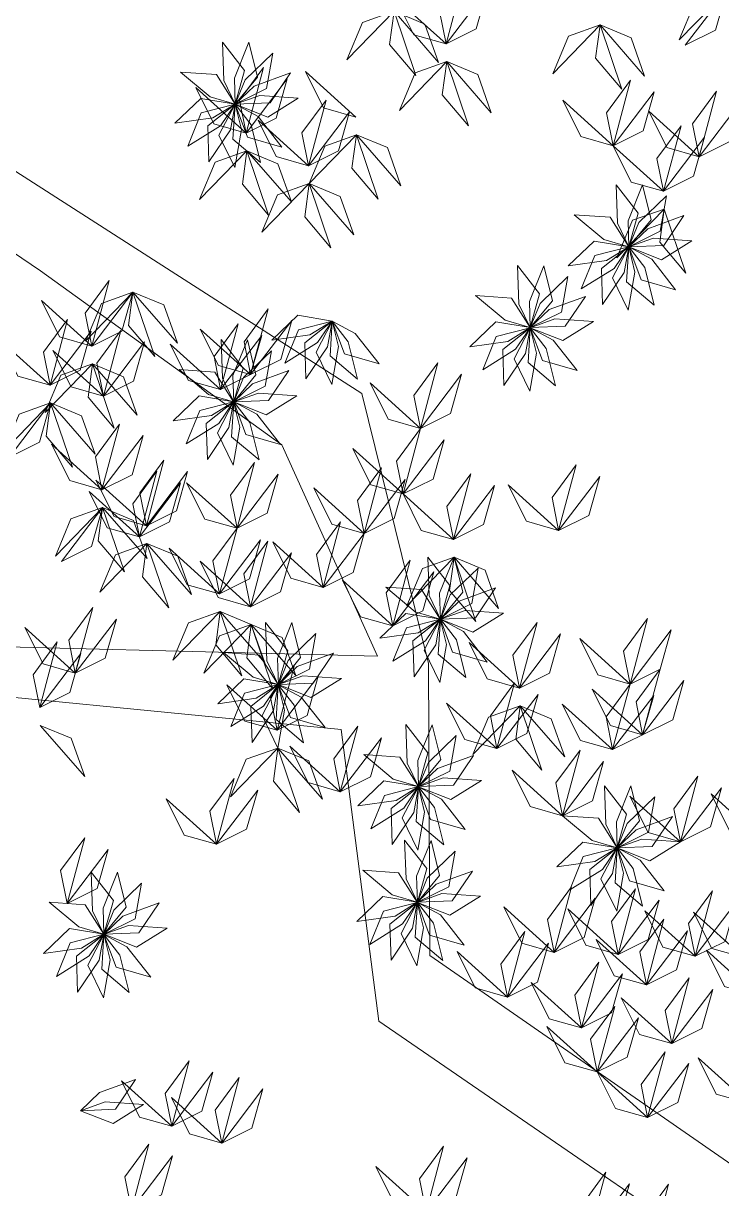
# Model space of a CAD drawing. Header units: inches. Extents: x -422522 to 22891, y -2973 to 414515.
# Drawn here: x 12037.9 to 12099.7, y 11547.9 to 11650.9 of the extents above; entities that cross this region are included whole.
import ezdxf

# ---------------------------------------------------------------- set-up
doc = ezdxf.new("R2010")
doc.units = ezdxf.units.IN
doc.header["$MEASUREMENT"] = 0
doc.layers.add('ARREDAMENTO', color=8, linetype='Continuous', lineweight=13)

msp = doc.modelspace()

# ---------------------------------------------------------------- linework, layer by layer
at = {"layer": 'ARREDAMENTO', "linetype": 'Continuous', "lineweight": 0}
for points in [[(12176.5685, 11684.99074), (12183.21323, 11633.4335), (12172.48373, 11572.78265), (12154.5805, 11533.38216), (12114.57783, 11540.32136), (12073.8491, 11568.53566), (12073.75057, 11594.32664), (12067.85653, 11618.16105), (12012.91582, 11653.41346)], [(12012.94046, 11646.96571), (12039.44489, 11629.01341), (12060.78133, 11613.62042), (12069.23474, 11594.95411), (12024.74086, 11596.07303)], [(12021.52934, 11592.83679), (12066.03553, 11588.494), (12069.3579, 11562.71538), (12111.37862, 11533.86125), (12131.39843, 11525.55584), (12140.4301, 11524.30091), (12143.02642, 11519.79738), (12142.39889, 11515.28149), (12137.26785, 11508.16918), (12109.004, 11480.33507)]]:
    msp.add_lwpolyline(points, dxfattribs=at)
at = {"layer": 'ARREDAMENTO', "lineweight": 0}
for points in [[(12075.30165, 11649.04517), (12074.71671, 11651.95133), (12076.84411, 11654.84132), (12075.30165, 11649.04517)], [(12075.30165, 11649.04517), (12072.44909, 11649.85192), (12070.84954, 11653.06429), (12075.30165, 11649.04517)], [(12075.30165, 11649.04517), (12077.95546, 11650.36622), (12078.93246, 11653.81925), (12075.30165, 11649.04517)], [(12100.06918, 11653.70821), (12097.27684, 11652.71284), (12095.89531, 11649.40085), (12100.06918, 11653.70821)], [(12096.43837, 11648.93414), (12099.09219, 11650.25519), (12100.06918, 11653.70821), (12096.43837, 11648.93414)], [(12070.69659, 11651.93409), (12067.90425, 11650.93871), (12066.52272, 11647.62673), (12070.69659, 11651.93409)], [(12070.69659, 11651.93409), (12070.30696, 11648.99536), (12072.62254, 11646.25384), (12070.69659, 11651.93409)], [(12070.69659, 11651.93409), (12073.43267, 11650.79314), (12074.638, 11647.41304), (12070.69659, 11651.93409)], [(12088.90517, 11650.71938), (12086.11283, 11649.72401), (12084.73129, 11646.41202), (12088.90517, 11650.71938)], [(12088.90517, 11650.71938), (12088.51554, 11647.78066), (12090.83112, 11645.03913), (12088.90517, 11650.71938)], [(12088.90517, 11650.71938), (12091.64125, 11649.57844), (12092.84658, 11646.19834), (12088.90517, 11650.71938)], [(12055.53851, 11649.20922), (12055.65764, 11645.80287), (12056.66158, 11643.72615), (12057.49126, 11646.69694), (12055.53851, 11649.20922)], [(12057.86908, 11649.19025), (12056.59242, 11646.02993), (12056.66489, 11643.72442), (12058.63117, 11646.10091), (12057.86908, 11649.19025)], [(12059.99044, 11648.22499), (12057.53874, 11645.85716), (12056.6672, 11643.7215), (12059.4301, 11645.09277), (12059.99044, 11648.22499)], [(12057.62856, 11641.17147), (12057.04362, 11644.07763), (12059.17102, 11646.96762), (12057.62856, 11641.17147)], [(12075.35401, 11647.47819), (12072.56167, 11646.48281), (12071.18014, 11643.17083), (12075.35401, 11647.47819)], [(12075.35401, 11647.47819), (12074.96438, 11644.53946), (12077.27997, 11641.79794), (12075.35401, 11647.47819)], [(12075.35401, 11647.47819), (12078.0901, 11646.33724), (12079.29542, 11642.95714), (12075.35401, 11647.47819)], [(12051.82816, 11646.55937), (12054.43929, 11644.36861), (12056.65436, 11643.72508), (12055.00179, 11646.3295), (12051.82816, 11646.55937)], [(12061.53579, 11646.48034), (12058.33297, 11645.31442), (12056.66813, 11643.71788), (12059.74991, 11643.84683), (12061.53579, 11646.48034)], [(12057.62856, 11641.17147), (12060.28237, 11642.49252), (12061.25936, 11645.94555), (12057.62856, 11641.17147)], [(12067.31628, 11642.58796), (12064.46373, 11643.3947), (12062.86417, 11646.60708), (12067.31628, 11642.58796)], [(12090.06313, 11640.04545), (12089.47819, 11642.95161), (12091.60559, 11645.8416), (12090.06313, 11640.04545)], [(12057.62856, 11641.17147), (12054.776, 11641.97822), (12053.17645, 11645.19059), (12057.62856, 11641.17147)], [(12090.06313, 11640.04545), (12092.71694, 11641.3665), (12093.69393, 11644.81952), (12090.06313, 11640.04545)], [(12097.65754, 11639.0739), (12097.0726, 11641.98005), (12099.20001, 11644.87005), (12097.65754, 11639.0739)], [(12051.31468, 11642.02895), (12054.68992, 11642.50349), (12056.65032, 11643.719), (12053.60907, 11644.23361), (12051.31468, 11642.02895)], [(12062.23793, 11644.25798), (12058.83779, 11644.49556), (12056.66751, 11643.7142), (12059.5353, 11642.57853), (12062.23793, 11644.25798)], [(12063.14241, 11638.2806), (12062.55747, 11641.18676), (12064.68487, 11644.07675), (12063.14241, 11638.2806)], [(12090.06313, 11640.04545), (12087.21057, 11640.8522), (12085.61102, 11644.06457), (12090.06313, 11640.04545)], [(12097.65754, 11639.0739), (12100.31136, 11640.39495), (12101.28835, 11643.84797), (12097.65754, 11639.0739)], [(12052.46353, 11640.00113), (12055.35395, 11641.80748), (12056.65047, 11643.71527), (12053.66285, 11642.9484), (12052.46353, 11640.00113)], [(12054.33785, 11638.61591), (12056.24367, 11641.44173), (12056.65213, 11643.71193), (12054.23472, 11641.79619), (12054.33785, 11638.61591)], [(12056.61354, 11638.1128), (12057.20523, 11641.46949), (12056.65501, 11643.70955), (12055.22579, 11640.97618), (12056.61354, 11638.1128)], [(12058.89712, 11638.5788), (12058.07237, 11641.88594), (12056.6586, 11643.70855), (12056.46471, 11640.63018), (12058.89712, 11638.5788)], [(12060.79374, 11639.93332), (12058.69516, 11642.61909), (12056.66229, 11643.70909), (12057.73725, 11640.818), (12060.79374, 11639.93332)], [(12063.14241, 11638.2806), (12065.79622, 11639.60165), (12066.77322, 11643.05467), (12063.14241, 11638.2806)], [(12097.65754, 11639.0739), (12094.80499, 11639.88064), (12093.20544, 11643.09301), (12097.65754, 11639.0739)], [(12063.14241, 11638.2806), (12060.28985, 11639.08734), (12058.6903, 11642.29971), (12063.14241, 11638.2806)], [(12094.51523, 11636.02633), (12093.93029, 11638.93249), (12096.0577, 11641.82248), (12094.51523, 11636.02633)], [(12067.36864, 11641.02097), (12064.57631, 11640.0256), (12063.19477, 11636.71361), (12067.36864, 11641.02097)], [(12067.36864, 11641.02097), (12066.97901, 11638.08225), (12069.2946, 11635.34072), (12067.36864, 11641.02097)], [(12067.36864, 11641.02097), (12070.10473, 11639.88003), (12071.31005, 11636.49993), (12067.36864, 11641.02097)], [(12094.51523, 11636.02633), (12097.16905, 11637.34738), (12098.14604, 11640.80041), (12094.51523, 11636.02633)], [(12094.51523, 11636.02633), (12091.66268, 11636.83308), (12090.06313, 11640.04545), (12094.51523, 11636.02633)], [(12057.68092, 11639.60449), (12054.88858, 11638.60911), (12053.50705, 11635.29713), (12057.68092, 11639.60449)], [(12057.68092, 11639.60449), (12057.29129, 11636.66576), (12059.60687, 11633.92424), (12057.68092, 11639.60449)], [(12057.68092, 11639.60449), (12060.417, 11638.46354), (12061.62233, 11635.08344), (12057.68092, 11639.60449)], [(12063.19477, 11636.71361), (12060.40243, 11635.71824), (12059.0209, 11632.40625), (12063.19477, 11636.71361)], [(12063.19477, 11636.71361), (12062.80514, 11633.77489), (12065.12073, 11631.03336), (12063.19477, 11636.71361)], [(12063.19477, 11636.71361), (12065.93086, 11635.57267), (12067.13618, 11632.19257), (12063.19477, 11636.71361)], [(12090.324, 11636.60814), (12090.44313, 11633.20179), (12091.44707, 11631.12508), (12092.27675, 11634.09587), (12090.324, 11636.60814)], [(12092.65457, 11636.58917), (12091.37791, 11633.42886), (12091.45038, 11631.12335), (12093.41666, 11633.49984), (12092.65457, 11636.58917)], [(12094.77593, 11635.62391), (12092.32423, 11633.25609), (12091.45269, 11631.12042), (12094.21559, 11632.49169), (12094.77593, 11635.62391)], [(12086.61365, 11633.9583), (12089.22478, 11631.76753), (12091.43985, 11631.12401), (12089.78728, 11633.72843), (12086.61365, 11633.9583)], [(12094.56759, 11634.45935), (12091.77526, 11633.46397), (12090.39372, 11630.15199), (12094.56759, 11634.45935)], [(12096.32128, 11633.87927), (12093.11846, 11632.71335), (12091.45362, 11631.11681), (12094.5354, 11631.24576), (12096.32128, 11633.87927)], [(12094.56759, 11634.45935), (12094.17797, 11631.52062), (12096.49355, 11628.7791), (12094.56759, 11634.45935)], [(12086.10017, 11629.42787), (12089.47541, 11629.90241), (12091.43581, 11631.11793), (12088.39456, 11631.63253), (12086.10017, 11629.42787)], [(12097.02342, 11631.65691), (12093.62328, 11631.89449), (12091.453, 11631.11313), (12094.32079, 11629.97746), (12097.02342, 11631.65691)], [(12087.24902, 11627.40006), (12090.13944, 11629.20641), (12091.43596, 11631.1142), (12088.44834, 11630.34733), (12087.24902, 11627.40006)], [(12089.12334, 11626.01484), (12091.02916, 11628.84066), (12091.43762, 11631.11086), (12089.02021, 11629.19511), (12089.12334, 11626.01484)], [(12091.39903, 11625.51173), (12091.99072, 11628.86841), (12091.4405, 11631.10848), (12090.01128, 11628.37511), (12091.39903, 11625.51173)], [(12093.68261, 11625.97772), (12092.85786, 11629.28487), (12091.44409, 11631.10747), (12091.2502, 11628.0291), (12093.68261, 11625.97772)], [(12095.57923, 11627.33225), (12093.48065, 11630.01802), (12091.44778, 11631.10802), (12092.52274, 11628.21692), (12095.57923, 11627.33225)], [(12081.61233, 11629.47099), (12081.73146, 11626.06464), (12082.7354, 11623.98792), (12083.56508, 11626.95871), (12081.61233, 11629.47099)], [(12083.9429, 11629.45202), (12082.66624, 11626.2917), (12082.73871, 11623.98619), (12084.70499, 11626.36268), (12083.9429, 11629.45202)], [(12086.06426, 11628.48676), (12083.61256, 11626.11893), (12082.74103, 11623.98327), (12085.50392, 11625.35454), (12086.06426, 11628.48676)], [(12043.99054, 11622.3485), (12043.4056, 11625.25466), (12045.533, 11628.14465), (12043.99054, 11622.3485)], [(12043.99054, 11622.3485), (12041.13798, 11623.15525), (12039.53843, 11626.36762), (12043.99054, 11622.3485)], [(12047.62135, 11627.12257), (12044.82901, 11626.1272), (12043.44748, 11622.81521), (12047.62135, 11627.12257)], [(12043.99054, 11622.3485), (12046.64435, 11623.66955), (12047.62135, 11627.12257), (12043.99054, 11622.3485)], [(12047.62135, 11627.12257), (12047.23172, 11624.18385), (12049.5473, 11621.44232), (12047.62135, 11627.12257)], [(12047.62135, 11627.12257), (12050.35743, 11625.98163), (12051.56276, 11622.60153), (12047.62135, 11627.12257)], [(12077.90198, 11626.82114), (12080.51311, 11624.63038), (12082.72818, 11623.98685), (12081.07562, 11626.59127), (12077.90198, 11626.82114)], [(12087.60961, 11626.74212), (12084.40679, 11625.57619), (12082.74195, 11623.97965), (12085.82373, 11624.1086), (12087.60961, 11626.74212)], [(12058.02598, 11619.83395), (12057.44104, 11622.74011), (12059.56844, 11625.6301), (12058.02598, 11619.83395)], [(12040.29276, 11618.89502), (12039.70782, 11621.80118), (12041.83522, 11624.69117), (12040.29276, 11618.89502)], [(12055.37216, 11618.5129), (12054.78722, 11621.41906), (12056.91462, 11624.30905), (12055.37216, 11618.5129)], [(12058.02598, 11619.83395), (12060.67979, 11621.155), (12061.65678, 11624.60802), (12058.02598, 11619.83395)], [(12059.89281, 11622.87734), (12063.26805, 11623.35188), (12065.22845, 11624.5674), (12062.1872, 11625.082), (12059.89281, 11622.87734)], [(12061.04166, 11620.84953), (12063.93208, 11622.65587), (12065.2286, 11624.56367), (12062.24098, 11623.7968), (12061.04166, 11620.84953)], [(12062.91598, 11619.46431), (12064.8218, 11622.29013), (12065.23026, 11624.56033), (12062.81285, 11622.64458), (12062.91598, 11619.46431)], [(12065.19167, 11618.9612), (12065.78336, 11622.31788), (12065.23314, 11624.55795), (12063.80392, 11621.82458), (12065.19167, 11618.9612)], [(12067.47525, 11619.42719), (12066.6505, 11622.73434), (12065.23673, 11624.55694), (12065.04284, 11621.47857), (12067.47525, 11619.42719)], [(12069.37187, 11620.78172), (12067.27329, 11623.46749), (12065.24042, 11624.55749), (12066.31538, 11621.66639), (12069.37187, 11620.78172)], [(12077.3885, 11622.29072), (12080.76374, 11622.76526), (12082.72414, 11623.98077), (12079.6829, 11624.49538), (12077.3885, 11622.29072)], [(12088.31176, 11624.51975), (12084.91161, 11624.75733), (12082.74133, 11623.97597), (12085.60912, 11622.8403), (12088.31176, 11624.51975)], [(12040.29276, 11618.89502), (12042.94657, 11620.21607), (12043.92356, 11623.66909), (12040.29276, 11618.89502)], [(12045.00588, 11617.94139), (12044.42094, 11620.84755), (12046.54834, 11623.73754), (12045.00588, 11617.94139)], [(12058.02598, 11619.83395), (12055.17342, 11620.6407), (12053.57387, 11623.85307), (12058.02598, 11619.83395)], [(12055.37216, 11618.5129), (12058.02598, 11619.83395), (12059.00297, 11623.28697), (12055.37216, 11618.5129)], [(12078.53735, 11620.2629), (12081.42777, 11622.06925), (12082.72429, 11623.97704), (12079.73667, 11623.21018), (12078.53735, 11620.2629)], [(12080.41167, 11618.87768), (12082.31749, 11621.7035), (12082.72595, 11623.9737), (12080.30854, 11622.05796), (12080.41167, 11618.87768)], [(12082.68736, 11618.37457), (12083.27905, 11621.73126), (12082.72883, 11623.97132), (12081.29961, 11621.23795), (12082.68736, 11618.37457)], [(12084.97094, 11618.84057), (12084.1462, 11622.14771), (12082.73242, 11623.97032), (12082.53853, 11620.89195), (12084.97094, 11618.84057)], [(12086.86756, 11620.19509), (12084.76898, 11622.88086), (12082.73611, 11623.97086), (12083.81107, 11621.07977), (12086.86756, 11620.19509)], [(12040.29276, 11618.89502), (12037.4402, 11619.70176), (12035.84065, 11622.91413), (12040.29276, 11618.89502)], [(12045.00588, 11617.94139), (12047.65969, 11619.26244), (12048.63669, 11622.71546), (12045.00588, 11617.94139)], [(12055.37216, 11618.5129), (12052.51961, 11619.31964), (12050.92005, 11622.53202), (12055.37216, 11618.5129)], [(12055.40497, 11622.92046), (12055.5241, 11619.51411), (12056.52804, 11617.43739), (12057.35772, 11620.40818), (12055.40497, 11622.92046)], [(12057.73554, 11622.90149), (12056.45888, 11619.74117), (12056.53135, 11617.43566), (12058.49763, 11619.81215), (12057.73554, 11622.90149)], [(12045.00588, 11617.94139), (12042.15332, 11618.74813), (12040.55377, 11621.96051), (12045.00588, 11617.94139)], [(12059.8569, 11621.93623), (12057.4052, 11619.5684), (12056.53367, 11617.43274), (12059.29656, 11618.80401), (12059.8569, 11621.93623)], [(12044.0429, 11620.78151), (12041.25057, 11619.78614), (12039.86903, 11616.47415), (12044.0429, 11620.78151)], [(12044.0429, 11620.78151), (12043.65327, 11617.84279), (12045.96886, 11615.10126), (12044.0429, 11620.78151)], [(12044.0429, 11620.78151), (12046.77899, 11619.64057), (12047.98431, 11616.26047), (12044.0429, 11620.78151)], [(12051.69462, 11620.27061), (12054.30575, 11618.07985), (12056.52082, 11617.43632), (12054.86826, 11620.04074), (12051.69462, 11620.27061)], [(12061.40225, 11620.19158), (12058.19943, 11619.02566), (12056.53459, 11617.42912), (12059.61637, 11617.55807), (12061.40225, 11620.19158)], [(12073.03955, 11615.08405), (12072.45461, 11617.99021), (12074.58201, 11620.8802), (12073.03955, 11615.08405)], [(12073.03955, 11615.08405), (12070.18699, 11615.8908), (12068.58744, 11619.10317), (12073.03955, 11615.08405)], [(12073.03955, 11615.08405), (12075.69336, 11616.4051), (12076.67035, 11619.85813), (12073.03955, 11615.08405)], [(12062.1044, 11617.96922), (12058.70425, 11618.2068), (12056.53397, 11617.42544), (12059.40176, 11616.28977), (12062.1044, 11617.96922)], [(12040.34512, 11617.32803), (12037.55278, 11616.33266), (12036.17125, 11613.02067), (12040.34512, 11617.32803)], [(12036.71431, 11612.55396), (12039.36813, 11613.87501), (12040.34512, 11617.32803), (12036.71431, 11612.55396)], [(12040.34512, 11617.32803), (12039.95549, 11614.38931), (12042.27107, 11611.64778), (12040.34512, 11617.32803)], [(12040.34512, 11617.32803), (12043.0812, 11616.18709), (12044.28653, 11612.80699), (12040.34512, 11617.32803)], [(12051.18114, 11615.74019), (12054.55638, 11616.21473), (12056.51678, 11617.43024), (12053.47554, 11617.94485), (12051.18114, 11615.74019)], [(12052.32999, 11613.71237), (12055.22041, 11615.51872), (12056.51693, 11617.42651), (12053.52931, 11616.65964), (12052.32999, 11613.71237)], [(12054.20431, 11612.32715), (12056.11013, 11615.15297), (12056.51859, 11617.42317), (12054.10118, 11615.50743), (12054.20431, 11612.32715)], [(12056.48, 11611.82404), (12057.07169, 11615.18073), (12056.52147, 11617.42079), (12055.09225, 11614.68742), (12056.48, 11611.82404)], [(12058.76358, 11612.29004), (12057.93884, 11615.59718), (12056.52506, 11617.41979), (12056.33117, 11614.34142), (12058.76358, 11612.29004)], [(12060.6602, 11613.64456), (12058.56162, 11616.33033), (12056.52875, 11617.42033), (12057.60371, 11614.52924), (12060.6602, 11613.64456)], [(12044.88698, 11609.66696), (12044.30205, 11612.57312), (12046.42945, 11615.46311), (12044.88698, 11609.66696)], [(12071.49708, 11609.2879), (12070.91214, 11612.19406), (12073.03955, 11615.08405), (12071.49708, 11609.2879)], [(12044.88698, 11609.66696), (12047.5408, 11610.98801), (12048.51779, 11614.44104), (12044.88698, 11609.66696)], [(12071.49708, 11609.2879), (12074.1509, 11610.60895), (12075.12789, 11614.06197), (12071.49708, 11609.2879)], [(12044.88698, 11609.66696), (12042.03443, 11610.47371), (12040.43488, 11613.68608), (12044.88698, 11609.66696)], [(12071.49708, 11609.2879), (12068.64453, 11610.09465), (12067.04498, 11613.30702), (12071.49708, 11609.2879)], [(12048.80636, 11606.48916), (12048.22142, 11609.39532), (12050.34882, 11612.28531), (12048.80636, 11606.48916)], [(12056.81959, 11606.26528), (12056.23465, 11609.17144), (12058.36205, 11612.06143), (12056.81959, 11606.26528)], [(12085.24558, 11606.0668), (12084.66064, 11608.97295), (12086.78804, 11611.86295), (12085.24558, 11606.0668)], [(12048.19554, 11605.50049), (12047.6106, 11608.40665), (12049.738, 11611.29664), (12048.19554, 11605.50049)], [(12048.80636, 11606.48916), (12051.46017, 11607.81021), (12052.43716, 11611.26324), (12048.80636, 11606.48916)], [(12056.81959, 11606.26528), (12059.4734, 11607.58633), (12060.45039, 11611.03935), (12056.81959, 11606.26528)], [(12068.05963, 11605.80666), (12067.47469, 11608.71282), (12069.60209, 11611.60281), (12068.05963, 11605.80666)], [(12075.94919, 11605.26878), (12075.36425, 11608.17494), (12077.49165, 11611.06493), (12075.94919, 11605.26878)], [(12085.24558, 11606.0668), (12087.89939, 11607.38785), (12088.87639, 11610.84087), (12085.24558, 11606.0668)], [(12048.80636, 11606.48916), (12045.9538, 11607.29591), (12044.35425, 11610.50828), (12048.80636, 11606.48916)], [(12048.19554, 11605.50049), (12050.84936, 11606.82154), (12051.82635, 11610.27456), (12048.19554, 11605.50049)], [(12056.81959, 11606.26528), (12053.96703, 11607.07202), (12052.36748, 11610.2844), (12056.81959, 11606.26528)], [(12068.05963, 11605.80666), (12065.20707, 11606.61341), (12063.60752, 11609.82578), (12068.05963, 11605.80666)], [(12068.05963, 11605.80666), (12070.71344, 11607.12771), (12071.69043, 11610.58074), (12068.05963, 11605.80666)], [(12075.94919, 11605.26878), (12078.603, 11606.58983), (12079.58, 11610.04286), (12075.94919, 11605.26878)], [(12085.24558, 11606.0668), (12082.39302, 11606.87354), (12080.79347, 11610.08591), (12085.24558, 11606.0668)], [(12048.19554, 11605.50049), (12045.34298, 11606.30724), (12043.74343, 11609.51961), (12048.19554, 11605.50049)], [(12075.94919, 11605.26878), (12073.09663, 11606.07553), (12071.49708, 11609.2879), (12075.94919, 11605.26878)], [(12044.93935, 11608.09998), (12042.14701, 11607.1046), (12040.76547, 11603.79262), (12044.93935, 11608.09998)], [(12041.30854, 11603.3259), (12043.96235, 11604.64695), (12044.93935, 11608.09998), (12041.30854, 11603.3259)], [(12044.93935, 11608.09998), (12044.54972, 11605.16125), (12046.8653, 11602.41973), (12044.93935, 11608.09998)], [(12044.93935, 11608.09998), (12047.67543, 11606.95903), (12048.88076, 11603.57893), (12044.93935, 11608.09998)], [(12064.42882, 11601.03259), (12063.84388, 11603.93875), (12065.97128, 11606.82874), (12064.42882, 11601.03259)], [(12055.27712, 11600.46913), (12054.69218, 11603.37529), (12056.81959, 11606.26528), (12055.27712, 11600.46913)], [(12064.42882, 11601.03259), (12067.08263, 11602.35364), (12068.05963, 11605.80666), (12064.42882, 11601.03259)], [(12048.85872, 11604.92218), (12046.06638, 11603.9268), (12044.68485, 11600.61482), (12048.85872, 11604.92218)], [(12048.85872, 11604.92218), (12048.46909, 11601.98345), (12050.78467, 11599.24192), (12048.85872, 11604.92218)], [(12048.85872, 11604.92218), (12051.5948, 11603.78123), (12052.80013, 11600.40113), (12048.85872, 11604.92218)], [(12055.27712, 11600.46913), (12057.93094, 11601.79018), (12058.90793, 11605.2432), (12055.27712, 11600.46913)], [(12058.01321, 11599.32818), (12057.42827, 11602.23434), (12059.55567, 11605.12433), (12058.01321, 11599.32818)], [(12064.42882, 11601.03259), (12061.57626, 11601.83934), (12059.97671, 11605.05171), (12064.42882, 11601.03259)], [(12055.27712, 11600.46913), (12052.42457, 11601.27587), (12050.82502, 11604.48825), (12055.27712, 11600.46913)], [(12058.01321, 11599.32818), (12060.66702, 11600.64923), (12061.64401, 11604.10226), (12058.01321, 11599.32818)], [(12076.00155, 11603.7018), (12073.20921, 11602.70642), (12071.82768, 11599.39444), (12076.00155, 11603.7018)], [(12073.67098, 11603.72077), (12073.79011, 11600.31442), (12074.79405, 11598.2377), (12075.62373, 11601.20849), (12073.67098, 11603.72077)], [(12076.00155, 11603.7018), (12074.72489, 11600.54148), (12074.79736, 11598.23597), (12076.76364, 11600.61246), (12076.00155, 11603.7018)], [(12076.00155, 11603.7018), (12075.61192, 11600.76307), (12077.92751, 11598.02155), (12076.00155, 11603.7018)], [(12076.00155, 11603.7018), (12078.73763, 11602.56085), (12079.94296, 11599.18075), (12076.00155, 11603.7018)], [(12058.01321, 11599.32818), (12055.16065, 11600.13493), (12053.5611, 11603.3473), (12058.01321, 11599.32818)], [(12070.59435, 11597.64283), (12070.00941, 11600.54899), (12072.13681, 11603.43898), (12070.59435, 11597.64283)], [(12078.12291, 11602.73654), (12075.67121, 11600.36871), (12074.79968, 11598.23305), (12077.56257, 11599.60432), (12078.12291, 11602.73654)], [(12070.59435, 11597.64283), (12067.74179, 11598.44957), (12066.14224, 11601.66195), (12070.59435, 11597.64283)], [(12070.59435, 11597.64283), (12073.24816, 11598.96388), (12074.22516, 11602.4169), (12070.59435, 11597.64283)], [(12069.96063, 11601.07092), (12072.57176, 11598.88016), (12074.78683, 11598.23663), (12073.13427, 11600.84105), (12069.96063, 11601.07092)], [(12079.66827, 11600.99189), (12076.46545, 11599.82597), (12074.8006, 11598.22943), (12077.88238, 11598.35838), (12079.66827, 11600.99189)], [(12042.52771, 11593.46566), (12041.94277, 11596.37182), (12044.07017, 11599.26181), (12042.52771, 11593.46566)], [(12055.32948, 11598.90214), (12052.53715, 11597.90677), (12051.15561, 11594.59478), (12055.32948, 11598.90214)], [(12055.32948, 11598.90214), (12054.93986, 11595.96342), (12057.25544, 11593.22189), (12055.32948, 11598.90214)], [(12055.32948, 11598.90214), (12058.06557, 11597.7612), (12059.27089, 11594.3811), (12055.32948, 11598.90214)], [(12069.44715, 11596.5405), (12072.82239, 11597.01504), (12074.78279, 11598.23055), (12071.74155, 11598.74516), (12069.44715, 11596.5405)], [(12080.37041, 11598.76953), (12076.97026, 11599.00711), (12074.79998, 11598.22575), (12077.66777, 11597.09008), (12080.37041, 11598.76953)], [(12042.52771, 11593.46566), (12039.67515, 11594.27241), (12038.0756, 11597.48478), (12042.52771, 11593.46566)], [(12042.52771, 11593.46566), (12045.18152, 11594.78671), (12046.15852, 11598.23974), (12042.52771, 11593.46566)], [(12058.06557, 11597.7612), (12055.27323, 11596.76582), (12053.8917, 11593.45384), (12058.06557, 11597.7612)], [(12058.06557, 11597.7612), (12057.67594, 11594.82247), (12059.99152, 11592.08095), (12058.06557, 11597.7612)], [(12058.06557, 11597.7612), (12060.80165, 11596.62026), (12062.00698, 11593.24015), (12058.06557, 11597.7612)], [(12059.34677, 11597.94337), (12059.4659, 11594.53702), (12060.46984, 11592.4603), (12061.29952, 11595.43109), (12059.34677, 11597.94337)], [(12061.67734, 11597.9244), (12060.40068, 11594.76409), (12060.47315, 11592.45857), (12062.43943, 11594.83506), (12061.67734, 11597.9244)], [(12070.596, 11594.51268), (12073.48642, 11596.31903), (12074.78294, 11598.22682), (12071.79532, 11597.45995), (12070.596, 11594.51268)], [(12072.47032, 11593.12746), (12074.37614, 11595.95328), (12074.7846, 11598.22348), (12072.36719, 11596.30774), (12072.47032, 11593.12746)], [(12074.74601, 11592.62435), (12075.33771, 11595.98104), (12074.78748, 11598.2211), (12073.35827, 11595.48773), (12074.74601, 11592.62435)], [(12077.02959, 11593.09035), (12076.20485, 11596.39749), (12074.79107, 11598.2201), (12074.59718, 11595.14173), (12077.02959, 11593.09035)], [(12078.92621, 11594.44487), (12076.82763, 11597.13064), (12074.79477, 11598.22064), (12075.86973, 11595.32955), (12078.92621, 11594.44487)], [(12081.79056, 11592.14708), (12081.20562, 11595.05324), (12083.33302, 11597.94323), (12081.79056, 11592.14708)], [(12091.55734, 11592.50212), (12090.9724, 11595.40828), (12093.0998, 11598.29827), (12091.55734, 11592.50212)], [(12063.7987, 11596.95914), (12061.347, 11594.59132), (12060.47546, 11592.45565), (12063.23836, 11593.82692), (12063.7987, 11596.95914)], [(12081.79056, 11592.14708), (12084.44437, 11593.46813), (12085.42136, 11596.92115), (12081.79056, 11592.14708)], [(12091.55734, 11592.50212), (12088.70479, 11593.30886), (12087.10523, 11596.52124), (12091.55734, 11592.50212)], [(12091.55734, 11592.50212), (12094.21116, 11593.82317), (12095.18815, 11597.27619), (12091.55734, 11592.50212)], [(12039.3854, 11590.4181), (12038.80046, 11593.32426), (12040.92786, 11596.21425), (12039.3854, 11590.4181)], [(12081.79056, 11592.14708), (12078.938, 11592.95382), (12077.33845, 11596.16619), (12081.79056, 11592.14708)], [(12039.3854, 11590.4181), (12042.03921, 11591.73915), (12043.01621, 11595.19217), (12039.3854, 11590.4181)], [(12055.63642, 11595.29352), (12058.24755, 11593.10276), (12060.46262, 11592.45924), (12058.81005, 11595.06366), (12055.63642, 11595.29352)], [(12065.34405, 11595.2145), (12062.14123, 11594.04858), (12060.47639, 11592.45203), (12063.55817, 11592.58098), (12065.34405, 11595.2145)], [(12060.36944, 11588.41394), (12059.7845, 11591.3201), (12061.9119, 11594.21009), (12060.36944, 11588.41394)], [(12092.66869, 11588.02702), (12092.08375, 11590.93318), (12094.21116, 11593.82317), (12092.66869, 11588.02702)], [(12055.12294, 11590.7631), (12058.49818, 11591.23764), (12060.45858, 11592.45316), (12057.41733, 11592.96776), (12055.12294, 11590.7631)], [(12060.36944, 11588.41394), (12057.51688, 11589.22069), (12055.91733, 11592.43306), (12060.36944, 11588.41394)], [(12056.27179, 11588.73529), (12059.16221, 11590.54163), (12060.45873, 11592.44943), (12057.47111, 11591.68256), (12056.27179, 11588.73529)], [(12058.14611, 11587.35007), (12060.05193, 11590.17589), (12060.46039, 11592.44609), (12058.04298, 11590.53034), (12058.14611, 11587.35007)], [(12060.4218, 11586.84696), (12061.01349, 11590.20364), (12060.46327, 11592.44371), (12059.03405, 11589.71034), (12060.4218, 11586.84696)], [(12062.70538, 11587.31295), (12061.88063, 11590.6201), (12060.46686, 11592.4427), (12060.27297, 11589.36433), (12062.70538, 11587.31295)], [(12060.36944, 11588.41394), (12063.02325, 11589.73499), (12064.00025, 11593.18802), (12060.36944, 11588.41394)], [(12064.602, 11588.66747), (12062.50342, 11591.35325), (12060.47055, 11592.44325), (12061.54551, 11589.55215), (12064.602, 11588.66747)], [(12066.0462, 11592.99213), (12062.64605, 11593.22972), (12060.47577, 11592.44835), (12063.34356, 11591.31269), (12066.0462, 11592.99213)], [(12079.79336, 11586.79601), (12079.20842, 11589.70217), (12081.33583, 11592.59216), (12079.79336, 11586.79601)], [(12090.01488, 11586.70597), (12089.42994, 11589.61213), (12091.55734, 11592.50212), (12090.01488, 11586.70597)], [(12092.66869, 11588.02702), (12095.32251, 11589.34807), (12096.2995, 11592.80109), (12092.66869, 11588.02702)], [(12079.79336, 11586.79601), (12082.44718, 11588.11706), (12083.42417, 11591.57008), (12079.79336, 11586.79601)], [(12092.66869, 11588.02702), (12089.81614, 11588.83376), (12088.21659, 11592.04614), (12092.66869, 11588.02702)], [(12090.01488, 11586.70597), (12092.66869, 11588.02702), (12093.64568, 11591.48004), (12090.01488, 11586.70597)], [(12079.79336, 11586.79601), (12076.94081, 11587.60275), (12075.34126, 11590.81513), (12079.79336, 11586.79601)], [(12081.84292, 11590.58009), (12079.05058, 11589.58472), (12077.66905, 11586.27273), (12081.84292, 11590.58009)], [(12081.84292, 11590.58009), (12081.45329, 11587.64137), (12083.76887, 11584.89984), (12081.84292, 11590.58009)], [(12081.84292, 11590.58009), (12084.579, 11589.43915), (12085.78433, 11586.05905), (12081.84292, 11590.58009)], [(12090.01488, 11586.70597), (12087.16232, 11587.51271), (12085.56277, 11590.72509), (12090.01488, 11586.70597)], [(12039.43776, 11588.85111), (12042.17384, 11587.71017), (12043.37917, 11584.33007), (12039.43776, 11588.85111)], [(12065.94851, 11582.98446), (12065.36358, 11585.89062), (12067.49098, 11588.78061), (12065.94851, 11582.98446)], [(12071.73359, 11588.92866), (12071.85272, 11585.52231), (12072.85666, 11583.44559), (12073.68634, 11586.41638), (12071.73359, 11588.92866)], [(12074.06415, 11588.90969), (12072.7875, 11585.74938), (12072.85996, 11583.44386), (12074.82624, 11585.82035), (12074.06415, 11588.90969)], [(12065.94851, 11582.98446), (12068.60233, 11584.30551), (12069.57932, 11587.75854), (12065.94851, 11582.98446)], [(12076.18552, 11587.94443), (12073.73382, 11585.5766), (12072.86228, 11583.44094), (12075.62517, 11584.81221), (12076.18552, 11587.94443)], [(12060.4218, 11586.84696), (12057.62946, 11585.85158), (12056.24793, 11582.5396), (12060.4218, 11586.84696)], [(12060.4218, 11586.84696), (12060.03217, 11583.90823), (12062.34776, 11581.1667), (12060.4218, 11586.84696)], [(12060.4218, 11586.84696), (12063.15788, 11585.70601), (12064.36321, 11582.32591), (12060.4218, 11586.84696)], [(12065.94851, 11582.98446), (12063.09596, 11583.79121), (12061.49641, 11587.00358), (12065.94851, 11582.98446)], [(12068.02324, 11586.27881), (12070.63437, 11584.08805), (12072.84943, 11583.44452), (12071.19687, 11586.04895), (12068.02324, 11586.27881)], [(12077.73087, 11586.19979), (12074.52805, 11585.03386), (12072.86321, 11583.43732), (12075.94498, 11583.56627), (12077.73087, 11586.19979)], [(12085.58975, 11580.8711), (12085.00481, 11583.77726), (12087.13222, 11586.66725), (12085.58975, 11580.8711)], [(12085.58975, 11580.8711), (12088.24357, 11582.19215), (12089.22056, 11585.64518), (12085.58975, 11580.8711)], [(12055.01533, 11578.35253), (12054.4304, 11581.25869), (12056.5578, 11584.14868), (12055.01533, 11578.35253)], [(12078.43301, 11583.97742), (12075.03287, 11584.215), (12072.86259, 11583.43364), (12075.73038, 11582.29797), (12078.43301, 11583.97742)], [(12085.58975, 11580.8711), (12082.7372, 11581.67785), (12081.13765, 11584.89022), (12085.58975, 11580.8711)], [(12095.99952, 11578.56971), (12095.41459, 11581.47587), (12097.54199, 11584.36586), (12095.99952, 11578.56971)], [(12055.01533, 11578.35253), (12057.66915, 11579.67358), (12058.64614, 11583.12661), (12055.01533, 11578.35253)], [(12067.50975, 11581.74839), (12070.88499, 11582.22293), (12072.84539, 11583.43844), (12069.80415, 11583.95305), (12067.50975, 11581.74839)], [(12068.65861, 11579.72057), (12071.54903, 11581.52692), (12072.84555, 11583.43472), (12069.85793, 11582.66785), (12068.65861, 11579.72057)], [(12070.53292, 11578.33535), (12072.43875, 11581.16117), (12072.84721, 11583.43137), (12070.42979, 11581.51563), (12070.53292, 11578.33535)], [(12072.80862, 11577.83224), (12073.40031, 11581.18893), (12072.85008, 11583.42899), (12071.42087, 11580.69562), (12072.80862, 11577.83224)], [(12075.0922, 11578.29824), (12074.26745, 11581.60538), (12072.85368, 11583.42799), (12072.65979, 11580.34962), (12075.0922, 11578.29824)], [(12076.98882, 11579.65276), (12074.89024, 11582.33854), (12072.85737, 11583.42853), (12073.93233, 11580.53744), (12076.98882, 11579.65276)], [(12089.3001, 11583.52095), (12089.41923, 11580.1146), (12090.42317, 11578.03788), (12091.25285, 11581.00867), (12089.3001, 11583.52095)], [(12091.63067, 11583.50198), (12090.35401, 11580.34167), (12090.42648, 11578.03615), (12092.39276, 11580.41264), (12091.63067, 11583.50198)], [(12095.99952, 11578.56971), (12098.65334, 11579.89076), (12099.63033, 11583.34379), (12095.99952, 11578.56971)], [(12055.01533, 11578.35253), (12052.16278, 11579.15928), (12050.56323, 11582.37165), (12055.01533, 11578.35253)], [(12093.75203, 11582.53672), (12091.30033, 11580.16889), (12090.42879, 11578.03323), (12093.19169, 11579.4045), (12093.75203, 11582.53672)], [(12095.99952, 11578.56971), (12093.14697, 11579.37646), (12091.54742, 11582.58883), (12095.99952, 11578.56971)], [(12103.16539, 11578.77091), (12100.31283, 11579.57766), (12098.71328, 11582.79003), (12103.16539, 11578.77091)], [(12085.58975, 11580.8711), (12088.20088, 11578.68034), (12090.41595, 11578.03681), (12088.76338, 11580.64123), (12085.58975, 11580.8711)], [(12095.29738, 11580.79208), (12092.09456, 11579.62615), (12090.42972, 11578.02961), (12093.5115, 11578.15856), (12095.29738, 11580.79208)], [(12041.81413, 11573.12265), (12041.2292, 11576.02881), (12043.3566, 11578.9188), (12041.81413, 11573.12265)], [(12041.81413, 11573.12265), (12044.46795, 11574.4437), (12045.44494, 11577.89673), (12041.81413, 11573.12265)], [(12071.63629, 11578.70983), (12071.75542, 11575.30348), (12072.75936, 11573.22676), (12073.58904, 11576.19755), (12071.63629, 11578.70983)], [(12073.96685, 11578.69086), (12072.6902, 11575.53055), (12072.76266, 11573.22503), (12074.72894, 11575.60152), (12073.96685, 11578.69086)], [(12085.07626, 11576.34068), (12088.4515, 11576.81522), (12090.41191, 11578.03073), (12087.37066, 11578.54534), (12085.07626, 11576.34068)], [(12086.22512, 11574.31286), (12089.11554, 11576.11921), (12090.41206, 11578.02701), (12087.42444, 11577.26014), (12086.22512, 11574.31286)], [(12088.09943, 11572.92764), (12090.00526, 11575.75346), (12090.41372, 11578.02366), (12087.99631, 11576.10792), (12088.09943, 11572.92764)], [(12090.37513, 11572.42453), (12090.96682, 11575.78122), (12090.4166, 11578.02128), (12088.98738, 11575.28791), (12090.37513, 11572.42453)], [(12092.65871, 11572.89053), (12091.83396, 11576.19767), (12090.42019, 11578.02028), (12090.2263, 11574.94191), (12092.65871, 11572.89053)], [(12094.55533, 11574.24505), (12092.45675, 11576.93082), (12090.42388, 11578.02082), (12091.49884, 11575.12973), (12094.55533, 11574.24505)], [(12095.99952, 11578.56971), (12092.59938, 11578.80729), (12090.4291, 11578.02593), (12093.29689, 11576.89026), (12095.99952, 11578.56971)], [(12076.08822, 11577.7256), (12073.63652, 11575.35777), (12072.76498, 11573.22211), (12075.52787, 11574.59338), (12076.08822, 11577.7256)], [(12043.93766, 11575.88743), (12044.0568, 11572.48108), (12045.06073, 11570.40436), (12045.89042, 11573.37516), (12043.93766, 11575.88743)], [(12046.26823, 11575.86846), (12044.99157, 11572.70815), (12045.06404, 11570.40264), (12047.03032, 11572.77913), (12046.26823, 11575.86846)], [(12067.92594, 11576.05998), (12070.53707, 11573.86922), (12072.75213, 11573.22569), (12071.09957, 11575.83012), (12067.92594, 11576.05998)], [(12077.63357, 11575.98096), (12074.43075, 11574.81504), (12072.76591, 11573.21849), (12075.84768, 11573.34744), (12077.63357, 11575.98096)], [(12048.38959, 11574.9032), (12045.93789, 11572.53538), (12045.06636, 11570.39971), (12047.82925, 11571.77098), (12048.38959, 11574.9032)], [(12067.41245, 11571.52956), (12070.78769, 11572.0041), (12072.74809, 11573.21961), (12069.70685, 11573.73422), (12067.41245, 11571.52956)], [(12078.33571, 11573.75859), (12074.93557, 11573.99618), (12072.76529, 11573.21481), (12075.63308, 11572.07914), (12078.33571, 11573.75859)], [(12084.84615, 11568.79898), (12084.26121, 11571.70513), (12086.38861, 11574.59513), (12084.84615, 11568.79898)], [(12090.50161, 11568.62193), (12089.91667, 11571.52809), (12092.04407, 11574.41808), (12090.50161, 11568.62193)], [(12097.30023, 11568.45096), (12096.71529, 11571.35711), (12098.8427, 11574.24711), (12097.30023, 11568.45096)], [(12040.22732, 11573.23759), (12042.83844, 11571.04682), (12045.05351, 11570.4033), (12043.40095, 11573.00772), (12040.22732, 11573.23759)], [(12049.93495, 11573.15856), (12046.73213, 11571.99264), (12045.06729, 11570.3961), (12048.14906, 11570.52505), (12049.93495, 11573.15856)], [(12068.5613, 11569.50174), (12071.45173, 11571.30809), (12072.74825, 11573.21589), (12069.76063, 11572.44902), (12068.5613, 11569.50174)], [(12070.43562, 11568.11652), (12072.34145, 11570.94234), (12072.74991, 11573.21254), (12070.33249, 11571.2968), (12070.43562, 11568.11652)], [(12072.71132, 11567.61341), (12073.30301, 11570.9701), (12072.75278, 11573.21016), (12071.32357, 11570.47679), (12072.71132, 11567.61341)], [(12074.9949, 11568.07941), (12074.17015, 11571.38655), (12072.75638, 11573.20916), (12072.56249, 11570.13079), (12074.9949, 11568.07941)], [(12076.89152, 11569.43393), (12074.79294, 11572.11971), (12072.76007, 11573.2097), (12073.83503, 11570.31861), (12076.89152, 11569.43393)], [(12084.84615, 11568.79898), (12081.9936, 11569.60572), (12080.39404, 11572.81809), (12084.84615, 11568.79898)], [(12084.84615, 11568.79898), (12087.49997, 11570.12003), (12088.47696, 11573.57305), (12084.84615, 11568.79898)], [(12090.50161, 11568.62193), (12093.15542, 11569.94298), (12094.13242, 11573.396), (12090.50161, 11568.62193)], [(12097.30023, 11568.45096), (12099.95405, 11569.77201), (12100.93104, 11573.22503), (12097.30023, 11568.45096)], [(12090.50161, 11568.62193), (12087.64905, 11569.42867), (12086.0495, 11572.64104), (12090.50161, 11568.62193)], [(12093.00293, 11565.92993), (12092.41799, 11568.83609), (12094.54539, 11571.72608), (12093.00293, 11565.92993)], [(12097.30023, 11568.45096), (12094.44768, 11569.2577), (12092.84813, 11572.47007), (12097.30023, 11568.45096)], [(12101.62508, 11568.3422), (12098.77252, 11569.14894), (12097.17297, 11572.36131), (12101.62508, 11568.3422)], [(12039.71383, 11568.70716), (12043.08907, 11569.1817), (12045.04947, 11570.39722), (12042.00823, 11570.91182), (12039.71383, 11568.70716)], [(12050.63709, 11570.9362), (12047.23694, 11571.17378), (12045.06666, 11570.39242), (12047.93445, 11569.25675), (12050.63709, 11570.9362)], [(12080.72469, 11564.84938), (12080.13975, 11567.75554), (12082.26716, 11570.64553), (12080.72469, 11564.84938)], [(12093.00293, 11565.92993), (12095.65674, 11567.25098), (12096.63373, 11570.704), (12093.00293, 11565.92993)], [(12040.86268, 11566.67935), (12043.75311, 11568.48569), (12045.04963, 11570.39349), (12042.06201, 11569.62662), (12040.86268, 11566.67935)], [(12042.737, 11565.29413), (12044.64283, 11568.11995), (12045.05129, 11570.39015), (12042.63387, 11568.4744), (12042.737, 11565.29413)], [(12045.01269, 11564.79102), (12045.60439, 11568.1477), (12045.05416, 11570.38777), (12043.62495, 11567.6544), (12045.01269, 11564.79102)], [(12047.29628, 11565.25701), (12046.47153, 11568.56416), (12045.05776, 11570.38676), (12044.86387, 11567.30839), (12047.29628, 11565.25701)], [(12049.1929, 11566.61154), (12047.09431, 11569.29731), (12045.06145, 11570.38731), (12046.13641, 11567.49621), (12049.1929, 11566.61154)], [(12080.72469, 11564.84938), (12083.37851, 11566.17044), (12084.3555, 11569.62346), (12080.72469, 11564.84938)], [(12093.00293, 11565.92993), (12090.15037, 11566.73668), (12088.55082, 11569.94905), (12093.00293, 11565.92993)], [(12080.72469, 11564.84938), (12077.87214, 11565.65613), (12076.27259, 11568.8685), (12080.72469, 11564.84938)], [(12102.76635, 11564.96146), (12099.9138, 11565.7682), (12098.31425, 11568.98057), (12102.76635, 11564.96146)], [(12087.26167, 11562.12574), (12086.67673, 11565.0319), (12088.80413, 11567.92189), (12087.26167, 11562.12574)], [(12087.26167, 11562.12574), (12086.67673, 11565.0319), (12088.80413, 11567.92189), (12087.26167, 11562.12574)], [(12087.26167, 11562.12574), (12089.91548, 11563.44679), (12090.89247, 11566.89981), (12087.26167, 11562.12574)], [(12087.26167, 11562.12574), (12089.91548, 11563.44679), (12090.89247, 11566.89981), (12087.26167, 11562.12574)], [(12095.23422, 11560.74832), (12094.64929, 11563.65448), (12096.77669, 11566.54447), (12095.23422, 11560.74832)], [(12087.26167, 11562.12574), (12084.40911, 11562.93248), (12082.80956, 11566.14485), (12087.26167, 11562.12574)], [(12087.26167, 11562.12574), (12084.40911, 11562.93248), (12082.80956, 11566.14485), (12087.26167, 11562.12574)], [(12095.23422, 11560.74832), (12097.88804, 11562.06937), (12098.86503, 11565.5224), (12095.23422, 11560.74832)], [(12095.23422, 11560.74832), (12092.38167, 11561.55507), (12090.78212, 11564.76744), (12095.23422, 11560.74832)], [(12088.65838, 11558.23044), (12088.07344, 11561.1366), (12090.20084, 11564.02659), (12088.65838, 11558.23044)], [(12088.65838, 11558.23044), (12091.31219, 11559.55149), (12092.28918, 11563.00451), (12088.65838, 11558.23044)], [(12088.65838, 11558.23044), (12085.80582, 11559.03719), (12084.20627, 11562.24956), (12088.65838, 11558.23044)], [(12093.11048, 11554.21132), (12092.52554, 11557.11748), (12094.65295, 11560.00747), (12093.11048, 11554.21132)], [(12102.02132, 11555.47149), (12099.16877, 11556.27824), (12097.56922, 11559.49061), (12102.02132, 11555.47149)], [(12051.05162, 11553.43487), (12050.46668, 11556.34103), (12052.59408, 11559.23102), (12051.05162, 11553.43487)], [(12093.11048, 11554.21132), (12095.7643, 11555.53237), (12096.74129, 11558.9854), (12093.11048, 11554.21132)], [(12047.86215, 11557.57509), (12044.65933, 11556.40917), (12042.99449, 11554.81263), (12046.07627, 11554.94158), (12047.86215, 11557.57509)], [(12051.05162, 11553.43487), (12048.19906, 11554.24162), (12046.59951, 11557.45399), (12051.05162, 11553.43487)], [(12051.05162, 11553.43487), (12053.70544, 11554.75592), (12054.68243, 11558.20895), (12051.05162, 11553.43487)], [(12055.47882, 11551.95472), (12054.89388, 11554.86087), (12057.02128, 11557.75087), (12055.47882, 11551.95472)], [(12093.11048, 11554.21132), (12090.25793, 11555.01807), (12088.65838, 11558.23044), (12093.11048, 11554.21132)], [(12055.47882, 11551.95472), (12058.13263, 11553.27577), (12059.10963, 11556.72879), (12055.47882, 11551.95472)], [(12048.5643, 11555.35273), (12045.16415, 11555.59031), (12042.99387, 11554.80895), (12045.86166, 11553.67328), (12048.5643, 11555.35273)], [(12055.47882, 11551.95472), (12052.62626, 11552.76146), (12051.02671, 11555.97383), (12055.47882, 11551.95472)], [(12047.48229, 11546.05115), (12046.89735, 11548.95731), (12049.02475, 11551.8473), (12047.48229, 11546.05115)], [(12073.5334, 11545.87504), (12072.94847, 11548.7812), (12075.07587, 11551.67119), (12073.5334, 11545.87504)], [(12047.48229, 11546.05115), (12050.1361, 11547.3722), (12051.11309, 11550.82522), (12047.48229, 11546.05115)], [(12073.5334, 11545.87504), (12076.18722, 11547.19609), (12077.16421, 11550.64911), (12073.5334, 11545.87504)], [(12073.5334, 11545.87504), (12070.68085, 11546.68179), (12069.0813, 11549.89416), (12073.5334, 11545.87504)], [(12087.86424, 11543.57299), (12087.2793, 11546.47915), (12089.4067, 11549.36914), (12087.86424, 11543.57299)], [(12087.86424, 11543.57299), (12090.51805, 11544.89404), (12091.49505, 11548.34707), (12087.86424, 11543.57299)], [(12093.42297, 11542.52031), (12092.83803, 11545.42647), (12094.96544, 11548.31646), (12093.42297, 11542.52031)]]:
    msp.add_lwpolyline(points, dxfattribs=at)

doc.saveas('drawing.dxf')
